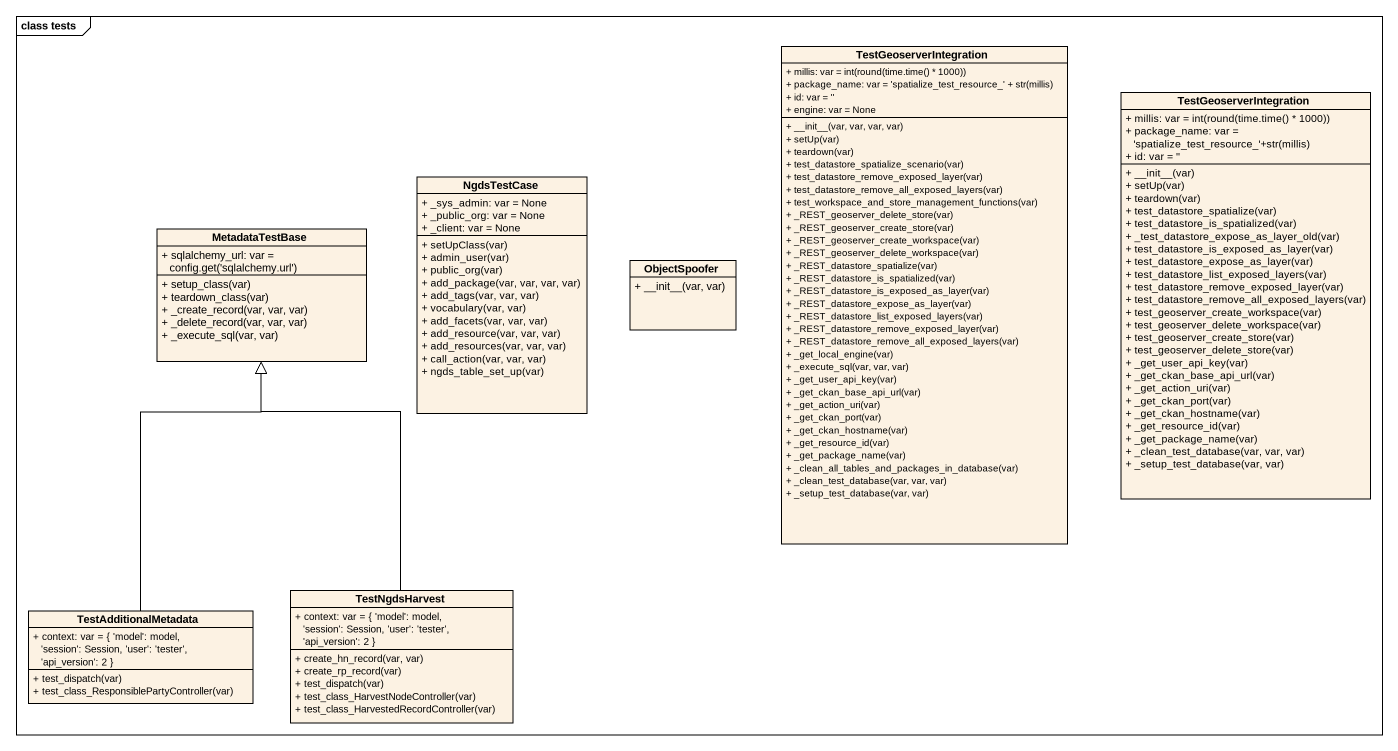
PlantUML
@startuml
mainframe class tests
hide circle
hide empty members
skinparam classAttributeIconSize 0
class TestGeoserverIntegration {
  {field} + millis: var = int(round(time.time() * 1000))
  {field} + package_name: var = 'spatialize_test_resource_' + str(millis)
  + id: var = ''
  + engine: var = None
  + ~__init~__(var, var, var, var)
  + setUp(var)
  + teardown(var)
  + test_datastore_spatialize_scenario(var)
  + test_datastore_remove_exposed_layer(var)
  + test_datastore_remove_all_exposed_layers(var)
  + test_workspace_and_store_management_functions(var)
  + _REST_geoserver_delete_store(var)
  + _REST_geoserver_create_store(var)
  + _REST_geoserver_create_workspace(var)
  + _REST_geoserver_delete_workspace(var)
  + _REST_datastore_spatialize(var)
  + _REST_datastore_is_spatialized(var)
  + _REST_datastore_is_exposed_as_layer(var)
  + _REST_datastore_expose_as_layer(var)
  + _REST_datastore_list_exposed_layers(var)
  + _REST_datastore_remove_exposed_layer(var)
  + _REST_datastore_remove_all_exposed_layers(var)
  + _get_local_engine(var)
  + _execute_sql(var, var, var)
  + _get_user_api_key(var)
  + _get_ckan_base_api_url(var)
  + _get_action_uri(var)
  + _get_ckan_port(var)
  + _get_ckan_hostname(var)
  + _get_resource_id(var)
  + _get_package_name(var)
  + _clean_all_tables_and_packages_in_database(var)
  + _clean_test_database(var, var, var)
  + _setup_test_database(var, var)
}
class "TestGeoserverIntegration" as TestGeoserverIntegration_2 {
  {field} + millis: var = int(round(time.time() * 1000))
  {field} + package_name: var = 'spatialize_test_resource_'+str(millis)
  + id: var = ''
  + ~__init~__(var)
  + setUp(var)
  + teardown(var)
  + test_datastore_spatialize(var)
  + test_datastore_is_spatialized(var)
  + _test_datastore_expose_as_layer_old(var)
  + test_datastore_is_exposed_as_layer(var)
  + test_datastore_expose_as_layer(var)
  + test_datastore_list_exposed_layers(var)
  + test_datastore_remove_exposed_layer(var)
  + test_datastore_remove_all_exposed_layers(var)
  + test_geoserver_create_workspace(var)
  + test_geoserver_delete_workspace(var)
  + test_geoserver_create_store(var)
  + test_geoserver_delete_store(var)
  + _get_user_api_key(var)
  + _get_ckan_base_api_url(var)
  + _get_action_uri(var)
  + _get_ckan_port(var)
  + _get_ckan_hostname(var)
  + _get_resource_id(var)
  + _get_package_name(var)
  + _clean_test_database(var, var, var)
  + _setup_test_database(var, var)
}
class NgdsTestCase {
  + _sys_admin: var = None
  + _public_org: var = None
  + _client: var = None
  + setUpClass(var)
  + admin_user(var)
  + public_org(var)
  + add_package(var, var, var, var)
  + add_tags(var, var, var)
  + vocabulary(var, var)
  + add_facets(var, var, var)
  + add_resource(var, var, var)
  + add_resources(var, var, var)
  + call_action(var, var, var)
  + ngds_table_set_up(var)
}
class MetadataTestBase {
  {field} + sqlalchemy_url: var = config.get('sqlalchemy.url')
  + setup_class(var)
  + teardown_class(var)
  + _create_record(var, var, var)
  + _delete_record(var, var, var)
  + _execute_sql(var, var)
}
class ObjectSpoofer {
  + ~__init~__(var, var)
}
class TestAdditionalMetadata {
  + context: var = { 'model': model, 'session': Session, 'user': 'tester', 'api_version': 2 }
  + test_dispatch(var)
  + test_class_ResponsiblePartyController(var)
}
class TestNgdsHarvest {
  + context: var = { 'model': model, 'session': Session, 'user': 'tester', 'api_version': 2 }
  + create_hn_record(var, var)
  + create_rp_record(var)
  + test_dispatch(var)
  + test_class_HarvestNodeController(var)
  + test_class_HarvestedRecordController(var)
}
TestAdditionalMetadata -up-|> MetadataTestBase
TestNgdsHarvest -up-|> MetadataTestBase
@enduml
